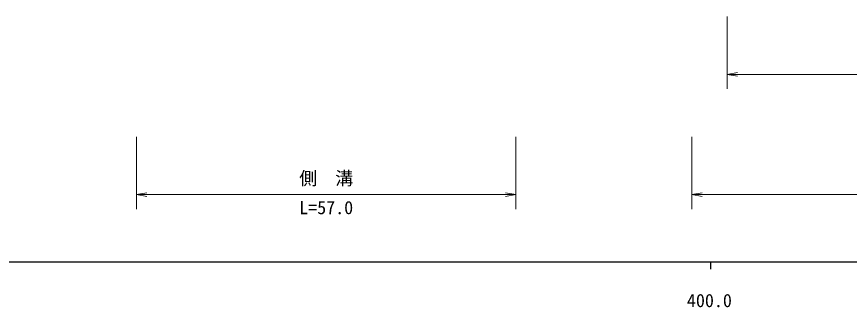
# Model space of a CAD drawing. Units: millimetres, scale not verified. Extents: x 40000 to 680000, y 20000 to 380000.
# Drawn here: x 371804 to 487246, y 198715 to 239003 of the extents above; entities that cross this region are included whole.
import ezdxf
from ezdxf.enums import TextEntityAlignment as Align

# ---------------------------------------------------------------- set-up
doc = ezdxf.new("R2010")
doc.units = ezdxf.units.MM
doc.header["$LTSCALE"] = 1000
doc.layers.add('M-STR-STR3', color=7, linetype='Continuous', lineweight=13)
doc.layers.add('M-TTL-BAND', color=7, linetype='Continuous', lineweight=25)
doc.styles.add('ＭＳ ゴシック', font='')
doc.styles.get('ＭＳ ゴシック').set_extended_font_data('MS Gothic')

# ---------------------------------------------------------------- blocks, each defined once
blk = doc.blocks.new('open_arrow')
at = {"color": 0, "linetype": 'Continuous', "lineweight": -2}
blk.add_lwpolyline([(7.5, 1.25), (0, 0), (7.5, -1.25)], dxfattribs=at)

msp = doc.modelspace()

# ---------------------------------------------------------------- linework, layer by layer
at = {"layer": 'M-STR-STR3'}
for p, q in [((470310, 239003), (470310, 229003)), ((470310, 231003), (539116, 231003)), ((388425, 222338), (388425, 212338)), ((441024, 222338), (441024, 212338)), ((465395, 222338), (465395, 212338)), ((388425, 214338), (441024, 214338)), ((465395, 214338), (546141, 214338))]:
    msp.add_line(p, q, dxfattribs=at)
at = {"layer": 'M-TTL-BAND'}
for p, q in [((40000, 205000), (579000, 205000)), ((468000, 205000), (468000, 204000))]:
    msp.add_line(p, q, dxfattribs=at)

# ---------------------------------------------------------------- block references
at = {"layer": 'M-STR-STR3', "xscale": 193, "yscale": 193}
for p in [(470310, 231003), (388425, 214338), (465395, 214338)]:
    msp.add_blockref('open_arrow', p, dxfattribs=at)
at = {"layer": 'M-STR-STR3', "xscale": 193, "yscale": 193, "rotation": 180}
msp.add_blockref('open_arrow', (441024, 214338), dxfattribs=at)

# ---------------------------------------------------------------- texts
at = {"layer": 'M-STR-STR3', "style": 'ＭＳ ゴシック'}
for s, p in [('側\u3000溝', (410975, 215134)), ('L=57.0', (410975, 211076))]:
    msp.add_text(s, height=1833, dxfattribs=at).set_placement(p, align=Align.BOTTOM_LEFT)
at = {"layer": 'M-TTL-BAND', "style": 'ＭＳ ゴシック'}
msp.add_text('400.0', height=1833, dxfattribs=at).set_placement((467844, 198195), align=Align.BOTTOM_CENTER)

doc.saveas('drawing.dxf')
